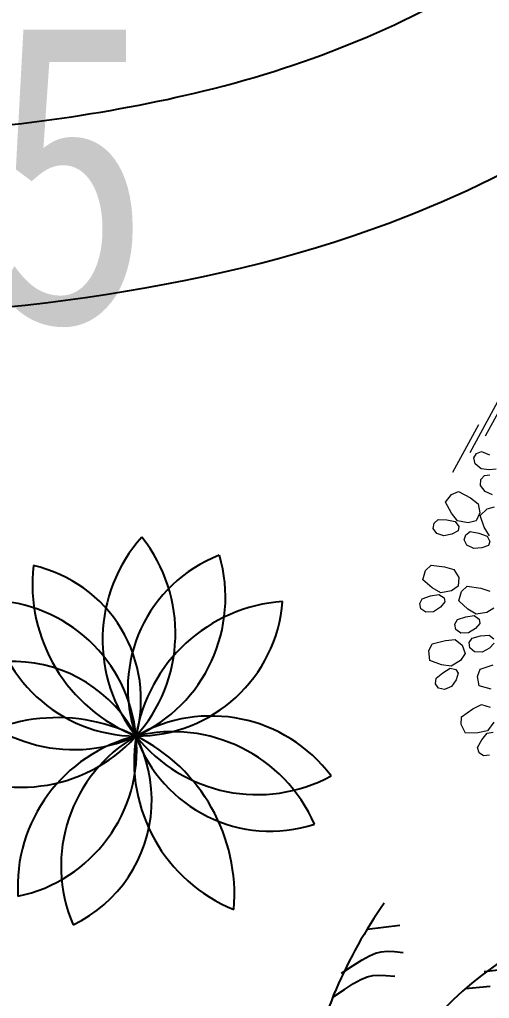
# Model space of a CAD drawing. Extents: x -809667 to 586099, y 3084146 to 3634412.
# Drawn here: x 381902.337 to 381903.895, y 3085673.978 to 3085677.226 of the extents above; entities that cross this region are included whole.
import ezdxf
from ezdxf.enums import TextEntityAlignment as Align

# ---------------------------------------------------------------- set-up
doc = ezdxf.new("R2010")
doc.units = 0
doc.header["$LTSCALE"] = 0.5
doc.layers.get('0').update_dxf_attribs({"linetype": 'CONTINUOUS'})
for name, color, linetype in [('GCD', 252, 'CONTINUOUS'), ('树', 3, 'CONTINUOUS'), ('树木', 94, 'CONTINUOUS'), ('灌木', 3, 'CONTINUOUS'), ('道路', 4, 'CONTINUOUS')]:
    doc.layers.add(name, color=color, linetype=linetype)
doc.layers.add('紫薇', color=6, linetype='CONTINUOUS', lineweight=20)
doc.styles.add('HZ', font='', dxfattribs={"width": 0.8})
doc.styles.get('HZ').set_extended_font_data('NSimSun')

# ---------------------------------------------------------------- blocks, each defined once
blk = doc.blocks.new('GC200')
blk = doc.blocks.new('紫薇')
at = {"color": 0}
for p, q in [((-70.2, 482.3), (-58.6, 485.6)), ((-58.6, 485.6), (-47.3, 481.3)), ((-21.4, 461), (-5.1, 483.2)), ((-5.1, 483.2), (16.1, 479.2)), ((-76.8, 470.4), (-70.2, 482.3)), ((-74.5, 453.4), (-76.8, 470.4)), ((-47.3, 481.3), (-39.7, 463.3)), ((-39.7, 463.3), (-34.4, 444.7)), ((-30.7, 440.8), (-21.4, 461)), ((16.1, 479.2), (29.3, 467.9)), ((29.3, 467.9), (28, 437.4)), ((97.2, 444.8), (101.2, 461.5)), ((101.2, 461.5), (111.7, 470.2)), ((111.7, 470.2), (123.7, 469.1)), ((123.7, 469.1), (132.7, 461)), ((132.7, 461), (133.3, 441.5)), ((-191, 425.6), (-183.9, 452.2)), ((-183.9, 452.2), (-162.6, 456.2)), ((-162.6, 456.2), (-146.2, 450.4)), ((-146.2, 450.4), (-136.4, 421.5)), ((-62.9, 439.1), (-74.5, 453.4)), ((-50.3, 430.2), (-62.9, 439.1)), ((-34.4, 444.7), (-41, 432.8)), ((-24.1, 417.5), (-30.7, 440.8)), ((102.9, 427.3), (97.2, 444.8)), ((133.3, 441.5), (131.5, 422.2)), ((149.5, 432.7), (172.7, 447.5)), ((172.7, 447.5), (191, 436.1)), ((-246, 414.4), (-244.2, 427.9)), ((-244.2, 427.9), (-234.5, 435.2)), ((-234.5, 435.2), (-222.4, 435.2)), ((-222.4, 435.2), (-208.9, 421.2)), ((-208.9, 421.2), (-197.2, 405.8)), ((-192.4, 403.4), (-191, 425.6)), ((-136.4, 421.5), (-132.4, 400.2)), ((-41, 432.8), (-50.3, 430.2)), ((-12.5, 403.2), (-24.1, 417.5)), ((28, 437.4), (24, 416.1)), ((111.4, 414.4), (102.9, 427.3)), ((131.5, 422.2), (121, 413.5)), ((131.3, 393.1), (133.5, 417.2)), ((133.5, 417.2), (149.5, 432.7)), ((199.3, 420.8), (187, 392.8)), ((191, 436.1), (199.3, 420.8)), ((-197.2, 405.8), (-199.1, 392.3)), ((-177.8, 384.1), (-192.4, 403.4)), ((-132.4, 400.2), (-143.5, 382.8)), ((7.4, 403.9), (-12.5, 403.2)), ((24, 416.1), (7.4, 403.9)), ((30, 383.1), (34.5, 399.6)), ((34.5, 399.6), (45.2, 408)), ((45.2, 408), (57.2, 406.6)), ((57.2, 406.6), (65.9, 398.2)), ((65.9, 398.2), (66, 378.7)), ((121, 413.5), (111.4, 414.4)), ((-105.3, 369.5), (-91, 393)), ((-91, 393), (-69.5, 390.8)), ((-69.5, 390.8), (-55.3, 380.7)), ((-55.3, 380.7), (-54, 350.1)), ((-19.8, 365.4), (-14.5, 381.6)), ((-14.5, 381.6), (-3.3, 389.5)), ((-3.3, 389.5), (8.6, 387.4)), ((8.6, 387.4), (16.8, 378.5)), ((16.8, 378.5), (15.9, 359.1)), ((35.2, 365.4), (30, 383.1)), ((66, 378.7), (63.7, 359.5)), ((81.9, 369.5), (105.5, 383.7)), ((105.5, 383.7), (123.5, 371.7)), ((136.9, 375.6), (131.3, 393.1)), ((155.7, 369), (136.9, 375.6)), ((175.6, 374.5), (155.7, 369)), ((187, 392.8), (175.6, 374.5)), ((253.2, 356.4), (254.3, 374.8)), ((254.3, 374.8), (264, 388.8)), ((264, 388.8), (276.9, 393.2)), ((276.9, 393.2), (287.8, 387.8)), ((293.2, 377), (286.7, 358.6)), ((287.8, 387.8), (293.2, 377)), ((-15.6, 347.5), (-19.8, 365.4)), ((15.9, 359.1), (12.5, 340)), ((43.3, 352.3), (35.2, 365.4)), ((52.9, 351.1), (43.3, 352.3)), ((63.7, 359.5), (52.9, 351.1)), ((62.6, 330.5), (65.5, 354.4)), ((65.5, 354.4), (81.9, 369.5)), ((131.4, 356.2), (118.3, 328.6)), ((123.5, 371.7), (131.4, 356.2)), ((256.5, 341.3), (253.2, 356.4)), ((286.7, 358.6), (278.1, 341.3)), ((-8.2, 333.9), (-15.6, 347.5)), ((12.5, 340), (1.3, 332.2)), ((67.7, 312.8), (62.6, 330.5)), ((208.1, 318.7), (219.7, 331.2)), ((219.7, 331.2), (233.1, 333.7)), ((233.1, 333.7), (243, 326.8)), ((265.1, 337), (256.5, 341.3)), ((278.1, 341.3), (265.1, 337)), ((267.3, 314.3), (278.1, 335.9)), ((278.1, 335.9), (298.6, 344.6)), ((298.6, 344.6), (325.6, 350)), ((325.6, 350), (338.6, 332.8)), ((338.6, 332.8), (340.8, 315.5)), ((118.3, 328.6), (106.4, 310.5)), ((204.4, 300.6), (208.1, 318.7)), ((246.9, 315.4), (237.9, 298.1)), ((243, 326.8), (246.9, 315.4)), ((266.3, 295.9), (267.3, 314.3)), ((340.8, 315.5), (319.2, 293.8)), ((471.3, 230.6), (385.3, 316.6)), ((205.5, 285.2), (204.4, 300.6)), ((237.9, 298.1), (226.9, 282.2)), ((281.4, 283), (266.3, 295.9)), ((319.2, 293.8), (301.9, 280.8)), ((213.5, 279.7), (205.5, 285.2)), ((226.9, 282.2), (213.5, 279.7)), ((226.1, 276.8), (247.7, 282.5)), ((247.7, 282.5), (275.2, 284.1)), ((275.2, 284.1), (285.6, 265.2)), ((301.9, 280.8), (281.4, 283)), ((285.6, 265.2), (285.3, 247.7)), ((323.7, 258.6), (339.8, 264.3)), ((339.8, 264.3), (352.8, 260.3)), ((508.8, 175.5), (417.1, 267.1)), ((312.1, 244.3), (323.7, 258.6)), ((352.8, 260.3), (358.4, 249.6)), ((358.4, 249.6), (356.5, 237.6)), ((367.8, 235.9), (375.4, 252.7)), ((375.4, 252.7), (389.5, 262.3)), ((389.5, 262.3), (403.2, 261.7)), ((403.2, 261.7), (411.3, 252.8)), ((411.3, 252.8), (412.5, 240.7)), ((365.4, 220.7), (367.8, 235.9)), ((412.5, 240.7), (399.8, 225.9)), ((528.7, 137.8), (442.7, 223.9))]:
    blk.add_line(p, q, dxfattribs=at)
blk = doc.blocks.new('03')
at = {"layer": '树木', "color": 0}
for p, q in [((-0.8254, 0.5697), (-0.8085, 0.6252)), ((-0.7725, 0.5263), (-0.7586, 0.5688)), ((-0.7894, 0.4708), (-0.7725, 0.5263)), ((-1.1749, 0.191), (-1.1373, 0.3213)), ((-1.0451, 0.2587), (-1.0278, 0.2912)), ((-1.0577, 0.2322), (-1.0451, 0.2587)), ((-1.0698, 0.1844), (-1.0659, 0.2085)), ((-1.0659, 0.2085), (-1.0577, 0.2322)), ((-0.9674, 0.1877), (-0.9501, 0.2202)), ((-1.0697, 0.1568), (-1.0698, 0.1844)), ((-0.98, 0.1612), (-0.9674, 0.1877)), ((-1.0659, 0.1225), (-1.0697, 0.1568)), ((-1.0585, 0.0784), (-1.0659, 0.1225)), ((-0.9921, 0.1134), (-0.9882, 0.1374)), ((-0.9882, 0.1374), (-0.98, 0.1612)), ((-0.992, 0.0858), (-0.9921, 0.1134)), ((-0.9882, 0.0515), (-0.992, 0.0858)), ((-1.0479, 0.0213), (-1.0585, 0.0784)), ((-0.9808, 0.0074), (-0.9882, 0.0515)), ((-0.9702, -0.0497), (-0.9808, 0.0074))]:
    blk.add_line(p, q, dxfattribs=at)
for centre, radius, start, end in [((1.1297, 1.067), 2.0101, 184.5918, 196.2518), ((0.2903, 0.8223), 1.1357, 196.2518, 217.1325), ((0.455, 1.3672), 2.0101, 212.167, 223.827), ((-0.1758, 0.7617), 1.1357, 223.827, 244.7077)]:
    blk.add_arc(centre, radius, start, end, dxfattribs=at)
blk = doc.blocks.new('A$C46A015EA')
at = {"layer": '树', "color": 0, "linetype": 'Continuous'}
for centre, radius, start, end in [((1.328, 4.096), 1.969, 227.5644, 31.3305), ((0.798, 3.475), 1.995, 251.8163, 53.749), ((3.771, 4.188), 2.005, 153.4396, 313.5861), ((4.101, 3.626), 1.85, 126.1691, 303.0486), ((2.09, 4.411), 1.899, 199.3601, 10.491), ((4.644, 2.796), 2.077, 109.3184, 262.8778), ((0.796, 2.582), 1.783, 359.791, 92.4715), ((2.814, 4.682), 2.119, 188.6399, 263.6226), ((0.762, 1.899), 1.939, 297.0245, 103.8489), ((1.257, 1.36), 1.796, 310.7789, 134.4149), ((3.957, 1.204), 1.944, 51.9802, 218.2571), ((3.546, 0.815), 2.009, 38.8778, 198.6816), ((2.13, 0.326), 2.294, 10.2667, 147.1518)]:
    blk.add_arc(centre, radius, start, end, dxfattribs=at)

msp = doc.modelspace()

# ---------------------------------------------------------------- linework, layer by layer
at = {"layer": '道路', "linetype": 'Continuous'}
for points, knots in [([(381886.8832, 3085672.1498), (381888.8214, 3085671.908), (381892.2035, 3085671.4859), (381895.2928, 3085677.8509), (381904.0475, 3085674.4451), (381906.5001, 3085679.3676), (381907.3935, 3085681.7452)], [0, 0, 0, 0, 5.241038, 9.145639, 17.995635, 24.640422, 24.640422, 24.640422, 24.640422]), ([(381886.9575, 3085672.7452), (381887.257, 3085672.7078), (381887.5538, 3085672.6708), (381888.4292, 3085672.5738), (381888.9928, 3085672.5284), (381889.9128, 3085672.5367), (381890.2862, 3085672.5695), (381890.97, 3085672.7134), (381891.2785, 3085672.8247), (381891.7169, 3085673.079), (381891.8677, 3085673.1913), (381892.1753, 3085673.4696), (381892.3288, 3085673.6326), (381892.7864, 3085674.1628), (381893.0908, 3085674.5749), (381893.6332, 3085675.2205), (381893.8497, 3085675.4597), (381894.2848, 3085675.8546), (381894.4978, 3085676.0174), (381894.9431, 3085676.2899), (381895.1755, 3085676.4025), (381896.105, 3085676.7635), (381896.8432, 3085676.8661), (381898.3329, 3085676.9328), (381899.0878, 3085676.8959), (381900.5501, 3085676.8307), (381901.2577, 3085676.8026), (381902.2745, 3085676.8645), (381902.6283, 3085676.9111), (381903.3117, 3085677.0792), (381903.6266, 3085677.2109), (381904.2203, 3085677.578), (381904.4959, 3085677.8112), (381905.2526, 3085678.6278), (381905.6881, 3085679.3382), (381906.2946, 3085680.6064), (381906.4966, 3085681.0878), (381906.6913, 3085681.5887)], [0, 0, 0, 0, 0.809904, 0.809904, 2.429711, 2.429711, 3.66837, 3.66837, 4.926642, 4.926642, 5.673722, 5.673722, 6.420801, 6.420801, 7.887995, 7.887995, 8.767827, 8.767827, 9.468061, 9.468061, 10.168296, 10.168296, 12.19742, 12.19742, 14.226544, 14.226544, 16.255668, 16.255668, 17.461197, 17.461197, 18.836307, 18.836307, 20.211417, 20.211417, 22.844117, 22.844117, 24.28999, 24.28999, 24.28999, 24.28999])]:
    msp.add_open_spline(points, degree=3, knots=knots, dxfattribs=at)

# ---------------------------------------------------------------- block references
at = {"layer": 'GCD', "color": 8, "linetype": 'Continuous'}
ref = msp.add_blockref('GC200', (381898.9121, 3085676.7218, 164.85), dxfattribs=dict(at, xscale=0.5, yscale=0.5, zscale=0.5))
ref.add_attrib('height', '164.85', dxfattribs={"linetype": 'Continuous', "height": 1, "style": 'HZ', "width": 0.8}).set_placement((381899.5121, 3085676.7218, 164.85), align=Align.MIDDLE_LEFT)
ref = msp.add_blockref('GC200', (381898.9121, 3085676.7218), dxfattribs=dict(at, xscale=0.5, yscale=0.5, zscale=0.5))
ref.add_attrib('height', '164.85', dxfattribs={"linetype": 'Continuous', "height": 1, "style": 'HZ', "width": 0.8}).set_placement((381899.5121, 3085676.7218), align=Align.MIDDLE_LEFT)
at = {"layer": '树木', "color": 8, "xscale": 0.8, "yscale": 0.8, "zscale": 0.8, "rotation": 292.8030004997092}
msp.add_blockref('03', (381903.7134, 3085673.2819), dxfattribs=at)
at = {"layer": '灌木', "color": 8, "xscale": 0.2560000000000001, "yscale": 0.2560000000000001, "zscale": 0.2560000000000001, "rotation": 344.8935626644683}
msp.add_blockref('A$C46A015EA', (381901.9141, 3085674.3837), dxfattribs=at)
at = {"layer": '紫薇', "color": 8, "xscale": 0.00148055020779717, "yscale": 0.00148055020779717, "zscale": 0.00148055020779717, "rotation": 106.2585742029955}
msp.add_blockref('紫薇', (381904.3826, 3085675.3068), dxfattribs=at)

doc.saveas('drawing.dxf')
